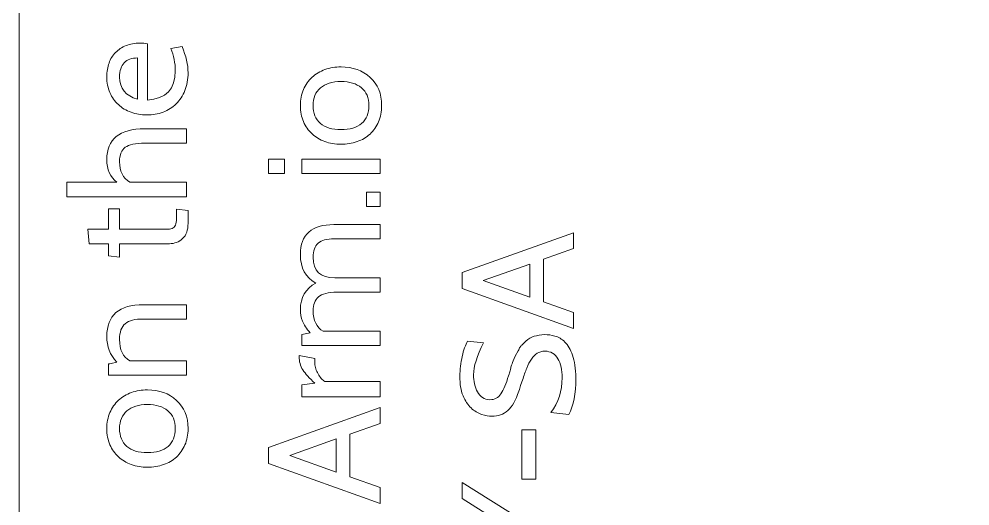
# Model space of a CAD drawing. Header units: centimetres. Extents: x -24 to 24.1, y -20.7 to 0.5.
# Drawn here: x -4.13 to 0.93, y -12.86 to -10.27 of the extents above; entities that cross this region are included whole.
import ezdxf

# ---------------------------------------------------------------- set-up
doc = ezdxf.new("R2010")
doc.units = ezdxf.units.CM
doc.header["$MEASUREMENT"] = 0
doc.layers.add('Layer 1', color=7, linetype='Continuous')

msp = doc.modelspace()

# ---------------------------------------------------------------- linework, layer by layer
at = {"layer": 'Layer 1', "color": 3, "lineweight": 9}
msp.add_open_spline([(-4.12828, -14.70126), (-4.12828, -14.70126), (-4.1283, -14.71581), (-4.1283, -14.71581), (-4.1283, -14.71581), (-4.1283, -14.98103), (-4.02293, -15.22084), (-3.83539, -15.40837), (-3.83539, -15.40837), (-3.64786, -15.59591), (-3.3935, -15.70126), (-3.12828, -15.70126), (-3.12828, -15.70126), (-3.12828, -15.70126), (4.37172, -15.70126), (4.37172, -15.70126), (4.37172, -15.70126), (4.63693, -15.70126), (4.89129, -15.59591), (5.07882, -15.40837), (5.07882, -15.40837), (5.26635, -15.22084), (5.37172, -14.96648), (5.37172, -14.70127), (5.37172, -14.70127), (5.37172, -14.70126), (5.37172, -2.29126), (5.37172, -2.29126), (5.37172, -2.29126), (5.37172, -1.73898), (4.924, -1.29127), (4.37172, -1.29127), (4.37172, -1.29127), (4.37172, -1.29126), (-3.12828, -1.29126), (-3.12828, -1.29127), (-3.12828, -1.29127), (-3.3935, -1.29127), (-3.64786, -1.39662), (-3.83539, -1.58416), (-3.83539, -1.58416), (-4.02293, -1.77169), (-4.12828, -2.02605), (-4.12828, -2.29126), (-4.12828, -2.29126), (-4.12828, -2.29126), (-4.12828, -14.70126), (-4.12828, -14.70126)], degree=3, knots=[0, 0, 0, 0, 0.0769231, 0.0769231, 0.0769231, 0.0769231, 0.1538462, 0.1538462, 0.1538462, 0.1538462, 0.2307692, 0.2307692, 0.2307692, 0.2307692, 0.3076923, 0.3076923, 0.3076923, 0.3076923, 0.3846154, 0.3846154, 0.3846154, 0.3846154, 0.4615385, 0.4615385, 0.4615385, 0.4615385, 0.5384615, 0.5384615, 0.5384615, 0.5384615, 0.6153846, 0.6153846, 0.6153846, 0.6153846, 0.6923077, 0.6923077, 0.6923077, 0.6923077, 0.7692308, 0.7692308, 0.7692308, 0.7692308, 0.8461538, 0.8461538, 0.8461538, 0.8461539, 1, 1, 1, 1], dxfattribs=at)
at = {"layer": 'Layer 1', "color": 250, "lineweight": 9}
for points, knots in [([(-3.44589, -10.40636), (-3.44589, -10.40636), (-3.44589, -10.70693), (-3.44589, -10.70693), (-3.44589, -10.70693), (-3.34712, -10.6979), (-3.29773, -10.64597), (-3.29773, -10.55114), (-3.29773, -10.55114), (-3.29773, -10.50881), (-3.30591, -10.46902), (-3.32228, -10.43176), (-3.32228, -10.43176), (-3.32228, -10.43176), (-3.26217, -10.4216), (-3.26217, -10.4216), (-3.26217, -10.4216), (-3.24072, -10.47071), (-3.22999, -10.51699), (-3.22999, -10.56046), (-3.22999, -10.56046), (-3.22999, -10.59545), (-3.23564, -10.62692), (-3.24693, -10.65486), (-3.24693, -10.65486), (-3.25822, -10.6828), (-3.2736, -10.70637), (-3.29307, -10.72556), (-3.29307, -10.72556), (-3.31254, -10.74475), (-3.33569, -10.75942), (-3.3625, -10.76958), (-3.3625, -10.76958), (-3.38931, -10.77974), (-3.41824, -10.78482), (-3.44928, -10.78482), (-3.44928, -10.78482), (-3.4792, -10.78482), (-3.50714, -10.78003), (-3.5331, -10.77043), (-3.5331, -10.77043), (-3.55907, -10.76083), (-3.5815, -10.74729), (-3.60041, -10.72979), (-3.60041, -10.72979), (-3.61932, -10.71229), (-3.63428, -10.69098), (-3.64528, -10.66587), (-3.64528, -10.66587), (-3.65629, -10.64075), (-3.6618, -10.61267), (-3.6618, -10.58162), (-3.6618, -10.58162), (-3.6618, -10.55509), (-3.65784, -10.53082), (-3.64994, -10.50881), (-3.64994, -10.50881), (-3.64204, -10.4868), (-3.63047, -10.46803), (-3.61523, -10.45251), (-3.61523, -10.45251), (-3.59999, -10.43698), (-3.5815, -10.42485), (-3.55977, -10.4161), (-3.55977, -10.4161), (-3.53804, -10.40735), (-3.51363, -10.40298), (-3.48653, -10.40298), (-3.48653, -10.40298), (-3.47073, -10.40298), (-3.45718, -10.4041), (-3.44589, -10.40636)], [0, 0, 0, 0, 0.0526316, 0.0526316, 0.0526316, 0.0526316, 0.1052632, 0.1052632, 0.1052632, 0.1052632, 0.1578947, 0.1578947, 0.1578947, 0.1578947, 0.2105263, 0.2105263, 0.2105263, 0.2105263, 0.2631579, 0.2631579, 0.2631579, 0.2631579, 0.3157895, 0.3157895, 0.3157895, 0.3157895, 0.3684211, 0.3684211, 0.3684211, 0.3684211, 0.4210526, 0.4210526, 0.4210526, 0.4210526, 0.4736842, 0.4736842, 0.4736842, 0.4736842, 0.5263158, 0.5263158, 0.5263158, 0.5263158, 0.5789474, 0.5789474, 0.5789474, 0.5789474, 0.6315789, 0.6315789, 0.6315789, 0.631579, 0.6842105, 0.6842105, 0.6842105, 0.6842105, 0.7368421, 0.7368421, 0.7368421, 0.7368421, 0.7894737, 0.7894737, 0.7894737, 0.7894737, 0.8421053, 0.8421053, 0.8421053, 0.8421053, 0.8947368, 0.8947368, 0.8947368, 0.8947369, 1, 1, 1, 1]), ([(-3.59406, -10.58332), (-3.59406, -10.64484), (-3.56217, -10.68379), (-3.49839, -10.70016), (-3.49839, -10.70016), (-3.49839, -10.70016), (-3.49839, -10.48172), (-3.49839, -10.48172), (-3.49839, -10.48172), (-3.52887, -10.48172), (-3.55243, -10.49018), (-3.56908, -10.50712), (-3.56908, -10.50712), (-3.58574, -10.52405), (-3.59406, -10.54945), (-3.59406, -10.58332)], [0, 0, 0, 0, 0.2, 0.2, 0.2, 0.2, 0.4, 0.4, 0.4, 0.4, 0.6, 0.6, 0.6, 0.6, 1, 1, 1, 1]), ([(-2.26224, -10.58502), (-2.2216, -10.6217), (-2.20128, -10.67166), (-2.20128, -10.73488), (-2.20128, -10.73488), (-2.20128, -10.76705), (-2.20679, -10.79584), (-2.21779, -10.82124), (-2.21779, -10.82124), (-2.2288, -10.84664), (-2.2439, -10.86823), (-2.26309, -10.88601), (-2.26309, -10.88601), (-2.28228, -10.90379), (-2.30514, -10.91733), (-2.33167, -10.92665), (-2.33167, -10.92665), (-2.3582, -10.93596), (-2.3867, -10.94062), (-2.41718, -10.94062), (-2.41718, -10.94062), (-2.44823, -10.94062), (-2.47687, -10.93582), (-2.50312, -10.92622), (-2.50312, -10.92622), (-2.52937, -10.91663), (-2.55209, -10.90294), (-2.57128, -10.88516), (-2.57128, -10.88516), (-2.59047, -10.86738), (-2.60557, -10.84579), (-2.61657, -10.82039), (-2.61657, -10.82039), (-2.62758, -10.79499), (-2.63309, -10.76648), (-2.63309, -10.73488), (-2.63309, -10.73488), (-2.63309, -10.70327), (-2.62758, -10.67476), (-2.61657, -10.64936), (-2.61657, -10.64936), (-2.60557, -10.62396), (-2.59033, -10.60237), (-2.57085, -10.58459), (-2.57085, -10.58459), (-2.55138, -10.56681), (-2.52852, -10.55312), (-2.50227, -10.54353), (-2.50227, -10.54353), (-2.47603, -10.53393), (-2.44766, -10.52913), (-2.41718, -10.52913), (-2.41718, -10.52913), (-2.3551, -10.52913), (-2.30345, -10.54776), (-2.26224, -10.58502)], [0, 0, 0, 0, 0.0666667, 0.0666667, 0.0666667, 0.0666667, 0.1333333, 0.1333333, 0.1333333, 0.1333333, 0.2, 0.2, 0.2, 0.2, 0.2666667, 0.2666667, 0.2666667, 0.2666667, 0.3333333, 0.3333333, 0.3333333, 0.3333333, 0.4, 0.4, 0.4, 0.4, 0.4666667, 0.4666667, 0.4666667, 0.4666667, 0.5333333, 0.5333333, 0.5333333, 0.5333333, 0.6, 0.6, 0.6, 0.6, 0.6666667, 0.6666667, 0.6666667, 0.6666667, 0.7333333, 0.7333333, 0.7333333, 0.7333333, 0.8, 0.8, 0.8, 0.8, 0.8666667, 0.8666667, 0.8666667, 0.8666667, 1, 1, 1, 1]), ([(-2.5264, -10.6409), (-2.55237, -10.66291), (-2.56535, -10.69424), (-2.56535, -10.73488), (-2.56535, -10.73488), (-2.56535, -10.77552), (-2.55251, -10.80698), (-2.52683, -10.82928), (-2.52683, -10.82928), (-2.50115, -10.85158), (-2.4646, -10.86272), (-2.41718, -10.86272), (-2.41718, -10.86272), (-2.36977, -10.86272), (-2.33322, -10.85158), (-2.30754, -10.82928), (-2.30754, -10.82928), (-2.28186, -10.80698), (-2.26902, -10.77552), (-2.26902, -10.73488), (-2.26902, -10.73488), (-2.26902, -10.69367), (-2.28228, -10.66206), (-2.30881, -10.64005), (-2.30881, -10.64005), (-2.33534, -10.61804), (-2.37146, -10.60703), (-2.41718, -10.60703), (-2.41718, -10.60703), (-2.46403, -10.60703), (-2.50044, -10.61832), (-2.5264, -10.6409)], [0, 0, 0, 0, 0.1111111, 0.1111111, 0.1111111, 0.1111111, 0.2222222, 0.2222222, 0.2222222, 0.2222222, 0.3333333, 0.3333333, 0.3333333, 0.3333333, 0.4444444, 0.4444444, 0.4444444, 0.4444445, 0.5555556, 0.5555556, 0.5555556, 0.5555556, 0.6666667, 0.6666667, 0.6666667, 0.6666667, 0.7777778, 0.7777778, 0.7777778, 0.7777778, 1, 1, 1, 1]), ([(-3.23846, -10.85849), (-3.23846, -10.85849), (-3.23846, -10.93469), (-3.23846, -10.93469), (-3.23846, -10.93469), (-3.23846, -10.93469), (-3.46029, -10.93469), (-3.46029, -10.93469), (-3.46029, -10.93469), (-3.50939, -10.93469), (-3.54397, -10.94203), (-3.564, -10.9567), (-3.564, -10.9567), (-3.58404, -10.97138), (-3.59406, -10.99706), (-3.59406, -11.03375), (-3.59406, -11.03375), (-3.59406, -11.08342), (-3.576, -11.11954), (-3.53987, -11.14212), (-3.53987, -11.14212), (-3.53987, -11.14212), (-3.23846, -11.14212), (-3.23846, -11.14212), (-3.23846, -11.14212), (-3.23846, -11.14212), (-3.23846, -11.21917), (-3.23846, -11.21917), (-3.23846, -11.21917), (-3.23846, -11.21917), (-3.87346, -11.21917), (-3.87346, -11.21917), (-3.87346, -11.21917), (-3.87346, -11.21917), (-3.87346, -11.14212), (-3.87346, -11.14212), (-3.87346, -11.14212), (-3.87346, -11.14212), (-3.60845, -11.14212), (-3.60845, -11.14212), (-3.60845, -11.14212), (-3.64401, -11.11446), (-3.6618, -11.07439), (-3.6618, -11.0219), (-3.6618, -11.0219), (-3.6618, -10.91296), (-3.59463, -10.85849), (-3.46029, -10.85849), (-3.46029, -10.85849), (-3.46029, -10.85849), (-3.23846, -10.85849), (-3.23846, -10.85849)], [0, 0, 0, 0, 0.0714286, 0.0714286, 0.0714286, 0.0714286, 0.1428571, 0.1428571, 0.1428571, 0.1428572, 0.2142857, 0.2142857, 0.2142857, 0.2142857, 0.2857143, 0.2857143, 0.2857143, 0.2857143, 0.3571429, 0.3571429, 0.3571429, 0.3571429, 0.4285714, 0.4285714, 0.4285714, 0.4285714, 0.5, 0.5, 0.5, 0.5, 0.5714286, 0.5714286, 0.5714286, 0.5714286, 0.6428571, 0.6428571, 0.6428571, 0.6428572, 0.7142857, 0.7142857, 0.7142857, 0.7142857, 0.7857143, 0.7857143, 0.7857143, 0.7857143, 0.8571429, 0.8571429, 0.8571429, 0.8571429, 1, 1, 1, 1]), ([(-2.71775, -11.01935), (-2.71775, -11.01935), (-2.71775, -11.09555), (-2.71775, -11.09555), (-2.71775, -11.09555), (-2.71775, -11.09555), (-2.80242, -11.09555), (-2.80242, -11.09555), (-2.80242, -11.09555), (-2.80242, -11.09555), (-2.80242, -11.01935), (-2.80242, -11.01935), (-2.80242, -11.01935), (-2.80242, -11.01935), (-2.71775, -11.01935), (-2.71775, -11.01935)], [0, 0, 0, 0, 0.2, 0.2, 0.2, 0.2, 0.4, 0.4, 0.4, 0.4, 0.6, 0.6, 0.6, 0.6, 1, 1, 1, 1]), ([(-2.20975, -11.01935), (-2.20975, -11.01935), (-2.20975, -11.09555), (-2.20975, -11.09555), (-2.20975, -11.09555), (-2.20975, -11.09555), (-2.62462, -11.09555), (-2.62462, -11.09555), (-2.62462, -11.09555), (-2.62462, -11.09555), (-2.62462, -11.01935), (-2.62462, -11.01935), (-2.62462, -11.01935), (-2.62462, -11.01935), (-2.20975, -11.01935), (-2.20975, -11.01935)], [0, 0, 0, 0, 0.2, 0.2, 0.2, 0.2, 0.4, 0.4, 0.4, 0.4, 0.6, 0.6, 0.6, 0.6, 1, 1, 1, 1]), ([(-2.20975, -11.19546), (-2.20975, -11.19546), (-2.20975, -11.27166), (-2.20975, -11.27166), (-2.20975, -11.27166), (-2.20975, -11.27166), (-2.28256, -11.27166), (-2.28256, -11.27166), (-2.28256, -11.27166), (-2.28256, -11.27166), (-2.28256, -11.19546), (-2.28256, -11.19546), (-2.28256, -11.19546), (-2.28256, -11.19546), (-2.20975, -11.19546), (-2.20975, -11.19546)], [0, 0, 0, 0, 0.2, 0.2, 0.2, 0.2, 0.4, 0.4, 0.4, 0.4, 0.6, 0.6, 0.6, 0.6, 1, 1, 1, 1]), ([(-3.29095, -11.28606), (-3.29095, -11.28606), (-3.22999, -11.29199), (-3.22999, -11.29199), (-3.22999, -11.29199), (-3.22999, -11.29199), (-3.22999, -11.36057), (-3.22999, -11.36057), (-3.22999, -11.36057), (-3.22999, -11.39725), (-3.23959, -11.42449), (-3.25878, -11.44227), (-3.25878, -11.44227), (-3.27797, -11.46005), (-3.3014, -11.46894), (-3.32905, -11.46894), (-3.32905, -11.46894), (-3.32905, -11.46894), (-3.59406, -11.46894), (-3.59406, -11.46894), (-3.59406, -11.46894), (-3.59406, -11.46894), (-3.59406, -11.54006), (-3.59406, -11.54006), (-3.59406, -11.54006), (-3.59406, -11.54006), (-3.65333, -11.53329), (-3.65333, -11.53329), (-3.65333, -11.53329), (-3.65333, -11.53329), (-3.65333, -11.46894), (-3.65333, -11.46894), (-3.65333, -11.46894), (-3.65333, -11.46894), (-3.75578, -11.46894), (-3.75578, -11.46894), (-3.75578, -11.46894), (-3.75578, -11.46894), (-3.7634, -11.39274), (-3.7634, -11.39274), (-3.7634, -11.39274), (-3.7634, -11.39274), (-3.65333, -11.39274), (-3.65333, -11.39274), (-3.65333, -11.39274), (-3.65333, -11.39274), (-3.65333, -11.28352), (-3.65333, -11.28352), (-3.65333, -11.28352), (-3.65333, -11.28352), (-3.59406, -11.28352), (-3.59406, -11.28352), (-3.59406, -11.28352), (-3.59406, -11.28352), (-3.59406, -11.39274), (-3.59406, -11.39274), (-3.59406, -11.39274), (-3.59406, -11.39274), (-3.37562, -11.39274), (-3.37562, -11.39274), (-3.37562, -11.39274), (-3.35586, -11.39274), (-3.34034, -11.39217), (-3.32905, -11.39105), (-3.32905, -11.39105), (-3.31776, -11.38992), (-3.3093, -11.38667), (-3.30365, -11.38131), (-3.30365, -11.38131), (-3.29801, -11.37595), (-3.29448, -11.36734), (-3.29307, -11.35549), (-3.29307, -11.35549), (-3.29166, -11.34363), (-3.29095, -11.32698), (-3.29095, -11.30553), (-3.29095, -11.30553), (-3.29095, -11.30553), (-3.29095, -11.28606), (-3.29095, -11.28606)], [0, 0, 0, 0, 0.047619, 0.047619, 0.047619, 0.0476191, 0.0952381, 0.0952381, 0.0952381, 0.0952381, 0.1428571, 0.1428571, 0.1428571, 0.1428572, 0.1904762, 0.1904762, 0.1904762, 0.1904762, 0.2380952, 0.2380952, 0.2380952, 0.2380952, 0.2857143, 0.2857143, 0.2857143, 0.2857143, 0.3333333, 0.3333333, 0.3333333, 0.3333333, 0.3809524, 0.3809524, 0.3809524, 0.3809524, 0.4285714, 0.4285714, 0.4285714, 0.4285714, 0.4761905, 0.4761905, 0.4761905, 0.4761905, 0.5238095, 0.5238095, 0.5238095, 0.5238095, 0.5714286, 0.5714286, 0.5714286, 0.5714286, 0.6190476, 0.6190476, 0.6190476, 0.6190476, 0.6666667, 0.6666667, 0.6666667, 0.6666667, 0.7142857, 0.7142857, 0.7142857, 0.7142857, 0.7619048, 0.7619048, 0.7619048, 0.7619048, 0.8095238, 0.8095238, 0.8095238, 0.8095238, 0.8571429, 0.8571429, 0.8571429, 0.8571429, 0.9047619, 0.9047619, 0.9047619, 0.9047619, 1, 1, 1, 1]), ([(-2.20975, -11.36733), (-2.20975, -11.36733), (-2.20975, -11.44353), (-2.20975, -11.44353), (-2.20975, -11.44353), (-2.20975, -11.44353), (-2.45359, -11.44353), (-2.45359, -11.44353), (-2.45359, -11.44353), (-2.49254, -11.44353), (-2.5209, -11.45115), (-2.53868, -11.46639), (-2.53868, -11.46639), (-2.55646, -11.48163), (-2.56535, -11.50647), (-2.56535, -11.5409), (-2.56535, -11.5409), (-2.56535, -11.61428), (-2.52697, -11.65097), (-2.4502, -11.65097), (-2.4502, -11.65097), (-2.4502, -11.65097), (-2.20975, -11.65097), (-2.20975, -11.65097), (-2.20975, -11.65097), (-2.20975, -11.65097), (-2.20975, -11.72717), (-2.20975, -11.72717), (-2.20975, -11.72717), (-2.20975, -11.72717), (-2.43835, -11.72717), (-2.43835, -11.72717), (-2.43835, -11.72717), (-2.48576, -11.72717), (-2.51878, -11.73549), (-2.53741, -11.75215), (-2.53741, -11.75215), (-2.55604, -11.7688), (-2.56535, -11.79293), (-2.56535, -11.82454), (-2.56535, -11.82454), (-2.56535, -11.87759), (-2.54729, -11.91428), (-2.51116, -11.9346), (-2.51116, -11.9346), (-2.51116, -11.9346), (-2.20975, -11.9346), (-2.20975, -11.9346), (-2.20975, -11.9346), (-2.20975, -11.9346), (-2.20975, -12.0108), (-2.20975, -12.0108), (-2.20975, -12.0108), (-2.20975, -12.0108), (-2.62462, -12.0108), (-2.62462, -12.0108), (-2.62462, -12.0108), (-2.62462, -12.0108), (-2.62462, -11.95154), (-2.62462, -11.95154), (-2.62462, -11.95154), (-2.62462, -11.95154), (-2.58059, -11.94307), (-2.58059, -11.94307), (-2.58059, -11.94307), (-2.60091, -11.92049), (-2.61474, -11.89989), (-2.62208, -11.88126), (-2.62208, -11.88126), (-2.62942, -11.86264), (-2.63309, -11.84175), (-2.63309, -11.81861), (-2.63309, -11.81861), (-2.63309, -11.75539), (-2.60543, -11.70854), (-2.55011, -11.67806), (-2.55011, -11.67806), (-2.60543, -11.64928), (-2.63309, -11.59876), (-2.63309, -11.52651), (-2.63309, -11.52651), (-2.63309, -11.42039), (-2.57354, -11.36733), (-2.45444, -11.36733), (-2.45444, -11.36733), (-2.45444, -11.36733), (-2.20975, -11.36733), (-2.20975, -11.36733)], [0, 0, 0, 0, 0.0434783, 0.0434783, 0.0434783, 0.0434783, 0.0869565, 0.0869565, 0.0869565, 0.0869565, 0.1304348, 0.1304348, 0.1304348, 0.1304348, 0.173913, 0.173913, 0.173913, 0.1739131, 0.2173913, 0.2173913, 0.2173913, 0.2173913, 0.2608696, 0.2608696, 0.2608696, 0.2608696, 0.3043478, 0.3043478, 0.3043478, 0.3043478, 0.3478261, 0.3478261, 0.3478261, 0.3478261, 0.3913043, 0.3913043, 0.3913043, 0.3913044, 0.4347826, 0.4347826, 0.4347826, 0.4347826, 0.4782609, 0.4782609, 0.4782609, 0.4782609, 0.5217391, 0.5217391, 0.5217391, 0.5217391, 0.5652174, 0.5652174, 0.5652174, 0.5652174, 0.6086957, 0.6086957, 0.6086957, 0.6086957, 0.6521739, 0.6521739, 0.6521739, 0.6521739, 0.6956522, 0.6956522, 0.6956522, 0.6956522, 0.7391304, 0.7391304, 0.7391304, 0.7391304, 0.7826087, 0.7826087, 0.7826087, 0.7826087, 0.826087, 0.826087, 0.826087, 0.826087, 0.8695652, 0.8695652, 0.8695652, 0.8695652, 0.9130435, 0.9130435, 0.9130435, 0.9130435, 1, 1, 1, 1]), ([(-1.18104, -11.41051), (-1.18104, -11.41051), (-1.18104, -11.49517), (-1.18104, -11.49517), (-1.18104, -11.49517), (-1.18104, -11.49517), (-1.34106, -11.5519), (-1.34106, -11.5519), (-1.34106, -11.5519), (-1.34106, -11.5519), (-1.34106, -11.77881), (-1.34106, -11.77881), (-1.34106, -11.77881), (-1.34106, -11.77881), (-1.18104, -11.83554), (-1.18104, -11.83554), (-1.18104, -11.83554), (-1.18104, -11.83554), (-1.18104, -11.9202), (-1.18104, -11.9202), (-1.18104, -11.9202), (-1.18104, -11.9202), (-1.77371, -11.70769), (-1.77371, -11.70769), (-1.77371, -11.70769), (-1.77371, -11.70769), (-1.77371, -11.62302), (-1.77371, -11.62302), (-1.77371, -11.62302), (-1.77371, -11.62302), (-1.18104, -11.41051), (-1.18104, -11.41051)], [0, 0, 0, 0, 0.1111111, 0.1111111, 0.1111111, 0.1111111, 0.2222222, 0.2222222, 0.2222222, 0.2222222, 0.3333333, 0.3333333, 0.3333333, 0.3333333, 0.4444444, 0.4444444, 0.4444444, 0.4444445, 0.5555556, 0.5555556, 0.5555556, 0.5555556, 0.6666667, 0.6666667, 0.6666667, 0.6666667, 0.7777778, 0.7777778, 0.7777778, 0.7777778, 1, 1, 1, 1]), ([(-1.41387, -11.5773), (-1.41387, -11.5773), (-1.6611, -11.66536), (-1.6611, -11.66536), (-1.6611, -11.66536), (-1.6611, -11.66536), (-1.41387, -11.75341), (-1.41387, -11.75341), (-1.41387, -11.75341), (-1.41387, -11.75341), (-1.41387, -11.5773), (-1.41387, -11.5773)], [0, 0, 0, 0, 0.25, 0.25, 0.25, 0.25, 0.5, 0.5, 0.5, 0.5, 1, 1, 1, 1]), ([(-3.23846, -11.79321), (-3.23846, -11.79321), (-3.23846, -11.86942), (-3.23846, -11.86942), (-3.23846, -11.86942), (-3.23846, -11.86942), (-3.46706, -11.86942), (-3.46706, -11.86942), (-3.46706, -11.86942), (-3.51165, -11.86942), (-3.54397, -11.87774), (-3.564, -11.89439), (-3.564, -11.89439), (-3.58404, -11.91104), (-3.59406, -11.93884), (-3.59406, -11.97779), (-3.59406, -11.97779), (-3.59406, -12.0331), (-3.576, -12.07092), (-3.53987, -12.09124), (-3.53987, -12.09124), (-3.53987, -12.09124), (-3.23846, -12.09124), (-3.23846, -12.09124), (-3.23846, -12.09124), (-3.23846, -12.09124), (-3.23846, -12.16744), (-3.23846, -12.16744), (-3.23846, -12.16744), (-3.23846, -12.16744), (-3.65333, -12.16744), (-3.65333, -12.16744), (-3.65333, -12.16744), (-3.65333, -12.16744), (-3.65333, -12.10818), (-3.65333, -12.10818), (-3.65333, -12.10818), (-3.65333, -12.10818), (-3.6093, -12.09971), (-3.6093, -12.09971), (-3.6093, -12.09971), (-3.6443, -12.0602), (-3.6618, -12.01448), (-3.6618, -11.96255), (-3.6618, -11.96255), (-3.6618, -11.84966), (-3.59688, -11.79321), (-3.46706, -11.79321), (-3.46706, -11.79321), (-3.46706, -11.79321), (-3.23846, -11.79321), (-3.23846, -11.79321)], [0, 0, 0, 0, 0.0714286, 0.0714286, 0.0714286, 0.0714286, 0.1428571, 0.1428571, 0.1428571, 0.1428572, 0.2142857, 0.2142857, 0.2142857, 0.2142857, 0.2857143, 0.2857143, 0.2857143, 0.2857143, 0.3571429, 0.3571429, 0.3571429, 0.3571429, 0.4285714, 0.4285714, 0.4285714, 0.4285714, 0.5, 0.5, 0.5, 0.5, 0.5714286, 0.5714286, 0.5714286, 0.5714286, 0.6428571, 0.6428571, 0.6428571, 0.6428572, 0.7142857, 0.7142857, 0.7142857, 0.7142857, 0.7857143, 0.7857143, 0.7857143, 0.7857143, 0.8571429, 0.8571429, 0.8571429, 0.8571429, 1, 1, 1, 1]), ([(-1.16919, -12.18352), (-1.16919, -12.26537), (-1.18189, -12.33), (-1.20729, -12.37741), (-1.20729, -12.37741), (-1.20729, -12.37741), (-1.30127, -12.3664), (-1.30127, -12.3664), (-1.30127, -12.3664), (-1.26176, -12.31335), (-1.242, -12.25182), (-1.242, -12.18183), (-1.242, -12.18183), (-1.242, -12.16151), (-1.24383, -12.14274), (-1.2475, -12.12553), (-1.2475, -12.12553), (-1.25117, -12.10831), (-1.25682, -12.09335), (-1.26444, -12.08065), (-1.26444, -12.08065), (-1.27206, -12.06795), (-1.28165, -12.05807), (-1.29322, -12.05102), (-1.29322, -12.05102), (-1.30479, -12.04396), (-1.3182, -12.04044), (-1.33344, -12.04044), (-1.33344, -12.04044), (-1.34925, -12.04044), (-1.36293, -12.0441), (-1.3745, -12.05144), (-1.3745, -12.05144), (-1.38608, -12.05878), (-1.39638, -12.06908), (-1.40541, -12.08235), (-1.40541, -12.08235), (-1.41444, -12.09561), (-1.42262, -12.1117), (-1.42996, -12.13061), (-1.42996, -12.13061), (-1.4373, -12.14951), (-1.44492, -12.17054), (-1.45282, -12.19368), (-1.45282, -12.19368), (-1.45282, -12.19368), (-1.47229, -12.25295), (-1.47229, -12.25295), (-1.47229, -12.25295), (-1.4881, -12.30093), (-1.50771, -12.33522), (-1.53114, -12.35582), (-1.53114, -12.35582), (-1.55456, -12.37642), (-1.58236, -12.38672), (-1.61454, -12.38672), (-1.61454, -12.38672), (-1.63147, -12.38672), (-1.64995, -12.38334), (-1.66999, -12.37656), (-1.66999, -12.37656), (-1.69003, -12.36979), (-1.70866, -12.35836), (-1.72587, -12.34227), (-1.72587, -12.34227), (-1.74309, -12.32619), (-1.75734, -12.30446), (-1.76863, -12.27708), (-1.76863, -12.27708), (-1.77992, -12.2497), (-1.78556, -12.21513), (-1.78556, -12.17336), (-1.78556, -12.17336), (-1.78556, -12.15643), (-1.78443, -12.13893), (-1.78218, -12.12087), (-1.78218, -12.12087), (-1.77992, -12.10281), (-1.77695, -12.08545), (-1.77329, -12.0688), (-1.77329, -12.0688), (-1.76962, -12.05215), (-1.76524, -12.03677), (-1.76016, -12.02266), (-1.76016, -12.02266), (-1.75508, -12.00854), (-1.75, -11.99669), (-1.74492, -11.98709), (-1.74492, -11.98709), (-1.74492, -11.98709), (-1.65941, -11.99556), (-1.65941, -11.99556), (-1.65941, -11.99556), (-1.69497, -12.06668), (-1.71275, -12.12341), (-1.71275, -12.16574), (-1.71275, -12.16574), (-1.71275, -12.18211), (-1.71106, -12.19834), (-1.70767, -12.21443), (-1.70767, -12.21443), (-1.70428, -12.23051), (-1.69892, -12.24476), (-1.69158, -12.25718), (-1.69158, -12.25718), (-1.68424, -12.2696), (-1.67521, -12.27962), (-1.66449, -12.28724), (-1.66449, -12.28724), (-1.65376, -12.29486), (-1.64078, -12.29867), (-1.62554, -12.29867), (-1.62554, -12.29867), (-1.60071, -12.29867), (-1.58137, -12.28809), (-1.56754, -12.26692), (-1.56754, -12.26692), (-1.55372, -12.24575), (-1.54003, -12.21372), (-1.52648, -12.17082), (-1.52648, -12.17082), (-1.52253, -12.15897), (-1.51999, -12.15036), (-1.51886, -12.145), (-1.51886, -12.145), (-1.51773, -12.13964), (-1.51646, -12.13442), (-1.51505, -12.12934), (-1.51505, -12.12934), (-1.51364, -12.12426), (-1.51138, -12.11734), (-1.50828, -12.10859), (-1.50828, -12.10859), (-1.50517, -12.09984), (-1.49939, -12.08587), (-1.49092, -12.06668), (-1.49092, -12.06668), (-1.49092, -12.06668), (-1.47568, -12.0379), (-1.47568, -12.0379), (-1.47568, -12.0379), (-1.47173, -12.03056), (-1.46834, -12.02449), (-1.46552, -12.01969), (-1.46552, -12.01969), (-1.4627, -12.01489), (-1.45988, -12.01108), (-1.45705, -12.00826), (-1.45705, -12.00826), (-1.45705, -12.00826), (-1.43504, -11.98709), (-1.43504, -11.98709), (-1.43504, -11.98709), (-1.42149, -11.97411), (-1.40682, -11.9655), (-1.39101, -11.96127), (-1.39101, -11.96127), (-1.37521, -11.95704), (-1.3563, -11.95407), (-1.33429, -11.95238), (-1.33429, -11.95238), (-1.31735, -11.95238), (-1.29943, -11.95492), (-1.28052, -11.96), (-1.28052, -11.96), (-1.26161, -11.96508), (-1.24398, -11.97581), (-1.22761, -11.99217), (-1.22761, -11.99217), (-1.21124, -12.00854), (-1.19755, -12.03183), (-1.18654, -12.06203), (-1.18654, -12.06203), (-1.17554, -12.09222), (-1.16975, -12.13272), (-1.16919, -12.18352)], [0, 0, 0, 0, 0.0222222, 0.0222222, 0.0222222, 0.0222222, 0.0444444, 0.0444444, 0.0444444, 0.0444445, 0.0666667, 0.0666667, 0.0666667, 0.0666667, 0.0888889, 0.0888889, 0.0888889, 0.0888889, 0.1111111, 0.1111111, 0.1111111, 0.1111111, 0.1333333, 0.1333333, 0.1333333, 0.1333333, 0.1555556, 0.1555556, 0.1555556, 0.1555556, 0.1777778, 0.1777778, 0.1777778, 0.1777778, 0.2, 0.2, 0.2, 0.2, 0.2222222, 0.2222222, 0.2222222, 0.2222222, 0.2444444, 0.2444444, 0.2444444, 0.2444445, 0.2666667, 0.2666667, 0.2666667, 0.2666667, 0.2888889, 0.2888889, 0.2888889, 0.2888889, 0.3111111, 0.3111111, 0.3111111, 0.3111111, 0.3333333, 0.3333333, 0.3333333, 0.3333333, 0.3555556, 0.3555556, 0.3555556, 0.3555556, 0.3777778, 0.3777778, 0.3777778, 0.3777778, 0.4, 0.4, 0.4, 0.4, 0.4222222, 0.4222222, 0.4222222, 0.4222222, 0.4444444, 0.4444444, 0.4444444, 0.4444445, 0.4666667, 0.4666667, 0.4666667, 0.4666667, 0.4888889, 0.4888889, 0.4888889, 0.4888889, 0.5111111, 0.5111111, 0.5111111, 0.5111111, 0.5333333, 0.5333333, 0.5333333, 0.5333333, 0.5555556, 0.5555556, 0.5555556, 0.5555556, 0.5777778, 0.5777778, 0.5777778, 0.5777778, 0.6, 0.6, 0.6, 0.6, 0.6222222, 0.6222222, 0.6222222, 0.6222222, 0.6444444, 0.6444444, 0.6444444, 0.6444445, 0.6666667, 0.6666667, 0.6666667, 0.6666667, 0.6888889, 0.6888889, 0.6888889, 0.6888889, 0.7111111, 0.7111111, 0.7111111, 0.7111111, 0.7333333, 0.7333333, 0.7333333, 0.7333333, 0.7555556, 0.7555556, 0.7555556, 0.7555556, 0.7777778, 0.7777778, 0.7777778, 0.7777778, 0.8, 0.8, 0.8, 0.8, 0.8222222, 0.8222222, 0.8222222, 0.8222222, 0.8444444, 0.8444444, 0.8444444, 0.8444445, 0.8666667, 0.8666667, 0.8666667, 0.8666667, 0.8888889, 0.8888889, 0.8888889, 0.8888889, 0.9111111, 0.9111111, 0.9111111, 0.9111111, 0.9333333, 0.9333333, 0.9333333, 0.9333333, 0.9555556, 0.9555556, 0.9555556, 0.9555556, 1, 1, 1, 1]), ([(-2.63986, -12.0633), (-2.63986, -12.0633), (-2.55604, -12.08023), (-2.55604, -12.08023), (-2.55604, -12.08023), (-2.55604, -12.08023), (-2.55604, -12.10648), (-2.55604, -12.10648), (-2.55604, -12.10648), (-2.55604, -12.11494), (-2.55449, -12.12397), (-2.55138, -12.13357), (-2.55138, -12.13357), (-2.54828, -12.14316), (-2.54418, -12.15234), (-2.5391, -12.16109), (-2.5391, -12.16109), (-2.53402, -12.16983), (-2.52838, -12.17788), (-2.52217, -12.18522), (-2.52217, -12.18522), (-2.51596, -12.19255), (-2.50947, -12.19792), (-2.5027, -12.2013), (-2.5027, -12.2013), (-2.5027, -12.2013), (-2.20975, -12.2013), (-2.20975, -12.2013), (-2.20975, -12.2013), (-2.20975, -12.2013), (-2.20975, -12.28258), (-2.20975, -12.28258), (-2.20975, -12.28258), (-2.20975, -12.28258), (-2.62462, -12.28258), (-2.62462, -12.28258), (-2.62462, -12.28258), (-2.62462, -12.28258), (-2.62462, -12.21993), (-2.62462, -12.21993), (-2.62462, -12.21993), (-2.62462, -12.21993), (-2.55604, -12.21062), (-2.55604, -12.21062), (-2.55604, -12.21062), (-2.58539, -12.18465), (-2.6067, -12.16109), (-2.61996, -12.13992), (-2.61996, -12.13992), (-2.63323, -12.11875), (-2.63986, -12.09547), (-2.63986, -12.07007), (-2.63986, -12.07007), (-2.63986, -12.07007), (-2.63986, -12.0633), (-2.63986, -12.0633)], [0, 0, 0, 0, 0.0666667, 0.0666667, 0.0666667, 0.0666667, 0.1333333, 0.1333333, 0.1333333, 0.1333333, 0.2, 0.2, 0.2, 0.2, 0.2666667, 0.2666667, 0.2666667, 0.2666667, 0.3333333, 0.3333333, 0.3333333, 0.3333333, 0.4, 0.4, 0.4, 0.4, 0.4666667, 0.4666667, 0.4666667, 0.4666667, 0.5333333, 0.5333333, 0.5333333, 0.5333333, 0.6, 0.6, 0.6, 0.6, 0.6666667, 0.6666667, 0.6666667, 0.6666667, 0.7333333, 0.7333333, 0.7333333, 0.7333333, 0.8, 0.8, 0.8, 0.8, 0.8666667, 0.8666667, 0.8666667, 0.8666667, 1, 1, 1, 1]), ([(-3.29095, -12.30207), (-3.25031, -12.33875), (-3.22999, -12.38871), (-3.22999, -12.45193), (-3.22999, -12.45193), (-3.22999, -12.4841), (-3.2355, -12.51289), (-3.2465, -12.53829), (-3.2465, -12.53829), (-3.25751, -12.56369), (-3.27261, -12.58528), (-3.2918, -12.60306), (-3.2918, -12.60306), (-3.31099, -12.62084), (-3.33385, -12.63438), (-3.36038, -12.6437), (-3.36038, -12.6437), (-3.38691, -12.65301), (-3.41541, -12.65767), (-3.44589, -12.65767), (-3.44589, -12.65767), (-3.47694, -12.65767), (-3.50558, -12.65287), (-3.53183, -12.64327), (-3.53183, -12.64327), (-3.55808, -12.63368), (-3.5808, -12.61999), (-3.59999, -12.60221), (-3.59999, -12.60221), (-3.61918, -12.58443), (-3.63428, -12.56284), (-3.64528, -12.53744), (-3.64528, -12.53744), (-3.65629, -12.51204), (-3.6618, -12.48353), (-3.6618, -12.45193), (-3.6618, -12.45193), (-3.6618, -12.42032), (-3.65629, -12.39181), (-3.64528, -12.36641), (-3.64528, -12.36641), (-3.63428, -12.34101), (-3.61904, -12.31942), (-3.59956, -12.30164), (-3.59956, -12.30164), (-3.58009, -12.28386), (-3.55723, -12.27017), (-3.53098, -12.26058), (-3.53098, -12.26058), (-3.50474, -12.25098), (-3.47637, -12.24618), (-3.44589, -12.24618), (-3.44589, -12.24618), (-3.38381, -12.24618), (-3.33216, -12.26481), (-3.29095, -12.30207)], [0, 0, 0, 0, 0.0666667, 0.0666667, 0.0666667, 0.0666667, 0.1333333, 0.1333333, 0.1333333, 0.1333333, 0.2, 0.2, 0.2, 0.2, 0.2666667, 0.2666667, 0.2666667, 0.2666667, 0.3333333, 0.3333333, 0.3333333, 0.3333333, 0.4, 0.4, 0.4, 0.4, 0.4666667, 0.4666667, 0.4666667, 0.4666667, 0.5333333, 0.5333333, 0.5333333, 0.5333333, 0.6, 0.6, 0.6, 0.6, 0.6666667, 0.6666667, 0.6666667, 0.6666667, 0.7333333, 0.7333333, 0.7333333, 0.7333333, 0.8, 0.8, 0.8, 0.8, 0.8666667, 0.8666667, 0.8666667, 0.8666667, 1, 1, 1, 1]), ([(-3.55511, -12.35795), (-3.58108, -12.37996), (-3.59406, -12.41129), (-3.59406, -12.45193), (-3.59406, -12.45193), (-3.59406, -12.49257), (-3.58122, -12.52403), (-3.55554, -12.54633), (-3.55554, -12.54633), (-3.52986, -12.56863), (-3.49331, -12.57977), (-3.44589, -12.57977), (-3.44589, -12.57977), (-3.39848, -12.57977), (-3.36193, -12.56863), (-3.33625, -12.54633), (-3.33625, -12.54633), (-3.31057, -12.52403), (-3.29773, -12.49257), (-3.29773, -12.45193), (-3.29773, -12.45193), (-3.29773, -12.41072), (-3.31099, -12.37911), (-3.33752, -12.3571), (-3.33752, -12.3571), (-3.36405, -12.33509), (-3.40017, -12.32408), (-3.44589, -12.32408), (-3.44589, -12.32408), (-3.49274, -12.32408), (-3.52915, -12.33537), (-3.55511, -12.35795)], [0, 0, 0, 0, 0.1111111, 0.1111111, 0.1111111, 0.1111111, 0.2222222, 0.2222222, 0.2222222, 0.2222222, 0.3333333, 0.3333333, 0.3333333, 0.3333333, 0.4444444, 0.4444444, 0.4444444, 0.4444445, 0.5555556, 0.5555556, 0.5555556, 0.5555556, 0.6666667, 0.6666667, 0.6666667, 0.6666667, 0.7777778, 0.7777778, 0.7777778, 0.7777778, 1, 1, 1, 1]), ([(-2.20975, -12.34016), (-2.20975, -12.34016), (-2.20975, -12.42482), (-2.20975, -12.42482), (-2.20975, -12.42482), (-2.20975, -12.42482), (-2.36977, -12.48155), (-2.36977, -12.48155), (-2.36977, -12.48155), (-2.36977, -12.48155), (-2.36977, -12.70846), (-2.36977, -12.70846), (-2.36977, -12.70846), (-2.36977, -12.70846), (-2.20975, -12.76519), (-2.20975, -12.76519), (-2.20975, -12.76519), (-2.20975, -12.76519), (-2.20975, -12.84985), (-2.20975, -12.84985), (-2.20975, -12.84985), (-2.20975, -12.84985), (-2.80242, -12.63734), (-2.80242, -12.63734), (-2.80242, -12.63734), (-2.80242, -12.63734), (-2.80242, -12.55267), (-2.80242, -12.55267), (-2.80242, -12.55267), (-2.80242, -12.55267), (-2.20975, -12.34016), (-2.20975, -12.34016)], [0, 0, 0, 0, 0.1111111, 0.1111111, 0.1111111, 0.1111111, 0.2222222, 0.2222222, 0.2222222, 0.2222222, 0.3333333, 0.3333333, 0.3333333, 0.3333333, 0.4444444, 0.4444444, 0.4444444, 0.4444445, 0.5555556, 0.5555556, 0.5555556, 0.5555556, 0.6666667, 0.6666667, 0.6666667, 0.6666667, 0.7777778, 0.7777778, 0.7777778, 0.7777778, 1, 1, 1, 1]), ([(-1.38255, -12.45784), (-1.38255, -12.45784), (-1.38255, -12.72031), (-1.38255, -12.72031), (-1.38255, -12.72031), (-1.38255, -12.72031), (-1.45536, -12.72031), (-1.45536, -12.72031), (-1.45536, -12.72031), (-1.45536, -12.72031), (-1.45536, -12.45784), (-1.45536, -12.45784), (-1.45536, -12.45784), (-1.45536, -12.45784), (-1.38255, -12.45784), (-1.38255, -12.45784)], [0, 0, 0, 0, 0.2, 0.2, 0.2, 0.2, 0.4, 0.4, 0.4, 0.4, 0.6, 0.6, 0.6, 0.6, 1, 1, 1, 1]), ([(-2.44258, -12.50695), (-2.44258, -12.50695), (-2.68981, -12.59501), (-2.68981, -12.59501), (-2.68981, -12.59501), (-2.68981, -12.59501), (-2.44258, -12.68306), (-2.44258, -12.68306), (-2.44258, -12.68306), (-2.44258, -12.68306), (-2.44258, -12.50695), (-2.44258, -12.50695)], [0, 0, 0, 0, 0.25, 0.25, 0.25, 0.25, 0.5, 0.5, 0.5, 0.5, 1, 1, 1, 1]), ([(-1.77371, -12.73809), (-1.77371, -12.73809), (-1.45451, -12.93791), (-1.45451, -12.93791), (-1.45451, -12.93791), (-1.45451, -12.93791), (-1.18104, -12.93791), (-1.18104, -12.93791), (-1.18104, -12.93791), (-1.18104, -12.93791), (-1.18104, -13.02173), (-1.18104, -13.02173), (-1.18104, -13.02173), (-1.18104, -13.02173), (-1.45451, -13.02173), (-1.45451, -13.02173), (-1.45451, -13.02173), (-1.45451, -13.02173), (-1.77371, -13.22239), (-1.77371, -13.22239), (-1.77371, -13.22239), (-1.77371, -13.22239), (-1.77371, -13.13772), (-1.77371, -13.13772), (-1.77371, -13.13772), (-1.77371, -13.13772), (-1.52733, -12.98024), (-1.52733, -12.98024), (-1.52733, -12.98024), (-1.52733, -12.98024), (-1.77371, -12.82276), (-1.77371, -12.82276), (-1.77371, -12.82276), (-1.77371, -12.82276), (-1.77371, -12.73809), (-1.77371, -12.73809)], [0, 0, 0, 0, 0.1, 0.1, 0.1, 0.1, 0.2, 0.2, 0.2, 0.2, 0.3, 0.3, 0.3, 0.3, 0.4, 0.4, 0.4, 0.4, 0.5, 0.5, 0.5, 0.5, 0.6, 0.6, 0.6, 0.6, 0.7, 0.7, 0.7, 0.7, 0.8, 0.8, 0.8, 0.8, 1, 1, 1, 1])]:
    msp.add_open_spline(points, degree=3, knots=knots, dxfattribs=at)

doc.saveas('drawing.dxf')
